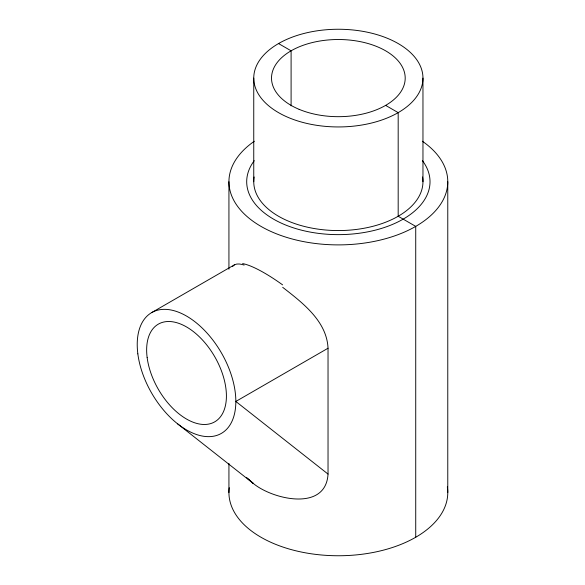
<?xml version="1.0" encoding="UTF-8"?>
<svg xmlns="http://www.w3.org/2000/svg" width="585" height="585" viewBox="0 0 585 585"><rect width="100%" height="100%" fill="white"/><g stroke="black" fill="none" stroke-linecap="round" stroke-linejoin="round"><path stroke-width="0.88" d="M282.709 287.33C302.357 302.672 326.818 321.048 328.031 348.229L328.031 474.077C325.86 512.197 272.157 499.283 253.239 483.4L177.555 423.796M232.603 266.475C235.287 262.826 240.464 263.872 244.142 265.071M151.661 312.609L234.373 264.859M328.031 348.229L235.835 401.456L328.031 474.077M278.533 43.553L291.096 50.807L291.096 105.856M385.617 105.38L398.18 112.634L398.18 216.253L415.73 226.388L415.73 537.249M246.46 477.367L253.239 483.4L248.062 478.961M447.774 181.716L447.774 492.577M422.962 78.097A84.606 48.847 0 0 1 296.054 120.4A84.606 48.847 0 0 1 296.054 35.795A84.606 48.847 0 0 1 422.962 78.097L422.962 181.716M253.751 78.097L253.751 181.716M228.932 181.716L228.932 269.232M228.932 463.408L228.932 492.577M422.56 176.977A84.606 48.847 0 0 1 338.357 230.563A84.606 48.847 0 0 1 254.153 176.977M422.472 160.699A91.655 52.913 0 0 1 338.357 234.636A91.655 52.913 0 0 1 254.241 160.699M447.328 486.866A109.417 63.173 0 0 1 339.066 555.75A109.417 63.173 0 0 1 229.261 487.678M422.37 141.241A109.417 63.173 0 0 1 413.376 227.704A109.417 63.173 0 0 1 263.338 227.704A109.417 63.173 0 0 1 254.343 141.241M242.607 263.586A61.286 13.864 38.4 0 1 282.592 284.858M137.841 353.859A69.725 40.255 60 0 0 217.605 435.138A69.725 40.255 60 0 0 204.136 329.984A69.725 40.255 60 0 0 137.841 353.859M299.14 109.344A66.844 38.588 0 0 0 404.842 82.083A66.844 38.588 0 0 0 311.096 42.866A66.844 38.588 0 0 0 299.14 109.344M147.142 357.515A56.401 32.563 60 0 0 211.668 423.262A56.401 32.563 60 0 0 200.772 338.203A56.401 32.563 60 0 0 147.142 357.515"/></g></svg>
